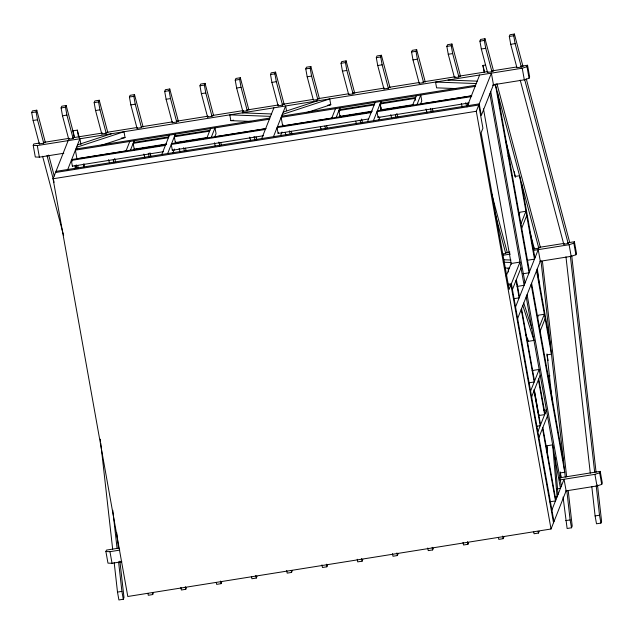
<?xml version="1.0" encoding="UTF-8"?>
<svg xmlns="http://www.w3.org/2000/svg" width="634" height="634" viewBox="0 0 634 634"><rect width="100%" height="100%" fill="white"/><g stroke="black" fill="none" stroke-linecap="round" stroke-linejoin="round"><path stroke-width="0.95" d="M44.071 142.341L43.73 143.197L39.324 143.902L33.111 120.476L31.7 112.614L32.374 110.902L36.788 110.205L45.394 142.642M43.73 143.197L37.517 119.778L36.106 111.909L36.788 110.205M63.812 153.262L39.371 157.161L35.298 157.01L33.222 145.408L33.784 143.981L39.649 143.046L39.324 143.902M73.465 137.657L73.124 138.513L68.718 139.211L62.497 115.792L61.094 107.923L61.767 106.219L66.174 105.513L74.4 136.5M73.124 138.513L66.911 115.087L65.5 107.225L66.174 105.513M551.437 511.131L564.054 479.264L566.13 490.867L551.033 529.002L127.799 596.491L53.058 178.764L68.155 140.637M68.718 139.211L69.051 138.363M67.291 170.633L79.908 138.759L80.946 144.56M106.528 132.387L106.187 133.235L101.781 133.94L95.56 110.522L94.157 102.653L94.831 100.949L99.237 100.243L107.851 132.68M163.517 151.677L72.379 166.211L72.712 165.355M106.187 133.235L99.974 109.817L98.563 101.947L99.237 100.243M74.471 169.341L76.262 164.824L77.007 168.684M75.406 168.446L76.476 165.743L74.717 166.021M101.781 133.94L102.122 133.085M141.794 126.76L141.461 127.616L137.047 128.314L130.834 104.895L129.423 97.026L130.105 95.322L134.511 94.617L143.118 127.054M141.461 127.616L135.24 104.19L133.837 96.328L134.511 94.617M126.047 150.884L129.772 141.469M137.047 128.314L137.388 127.466L106.14 132.443M130.461 150.179L134.186 140.772L134.527 142.705M133.869 149.996L134.543 148.285M177.068 121.134L176.727 121.99L172.321 122.695L166.1 99.269L164.697 91.407L165.371 89.695L169.777 88.998L178.392 121.435M176.727 121.99L170.514 98.563L169.104 90.702L169.777 88.998M172.321 122.695L172.654 121.839L141.334 126.832M161.789 154.49L169.452 135.145M167.669 153.555L175.333 134.21L175.681 136.144M263.451 135.739L172.305 150.274L172.646 149.418M207.754 137.419L175.349 142.587L175.689 141.739M172.71 153.468L174.453 149.069M212.335 115.507L211.994 116.363L207.587 117.068L201.374 93.642L199.964 85.78L200.637 84.076L205.051 83.371L213.658 115.808M211.994 116.363L205.781 92.944L204.37 85.075L205.051 83.371M207.587 117.068L207.928 116.212M206.874 137.99L210.599 128.583M211.281 137.293L215.013 127.878L216.051 133.679L214.696 137.102M247.601 109.888L247.268 110.736L242.854 111.441L236.641 88.023L235.23 80.153L235.911 78.45L240.318 77.744L248.924 110.181M247.268 110.736L241.047 87.318L239.644 79.456L240.318 77.744M242.854 111.441L243.194 110.585M282.875 104.261L282.534 105.117L278.128 105.823L271.907 82.396L270.504 74.535L271.178 72.823L275.584 72.125L284.198 104.562M282.534 105.117L276.321 81.691L274.91 73.829L275.584 72.125M261.723 138.561L273.888 107.828M278.128 105.823L278.461 104.967M121.815 561.724L112.036 563.285L107.97 563.127L105.894 551.525L106.457 550.106L119.168 548.077M273.476 136.682L285.649 105.949L286.513 110.784M368.291 119.018L278.112 133.402L278.453 132.546M283.144 124.898L282.701 126.039L281.139 117.338L475.12 86.398M318.141 98.635L317.808 99.49L313.394 100.196L307.181 76.769L305.77 68.908L306.444 67.204L310.858 66.499L319.465 98.936M280.569 135.636L281.995 132.015M317.808 99.49L311.587 76.072L310.177 68.203L310.858 66.499M114.183 562.604L117.496 592.093L118.907 599.962L123.313 599.257L123.987 597.545L119.897 561.138M353.415 93.016L353.075 93.864L348.668 94.569L342.447 71.151L341.044 63.281L341.718 61.577L346.124 60.872L354.739 93.309M353.075 93.864L346.853 70.445L345.451 62.584L346.124 60.872M331.788 118.075L335.513 108.66M336.194 117.369L339.919 107.962L340.268 109.896M339.602 117.187L340.284 115.475M348.668 94.569L349.001 93.713M147.984 593.527L148.293 595.271L152.707 594.565L153.38 592.861M419.019 82.555L388.713 87.381L388.341 88.245L383.935 88.942L377.721 65.524L376.311 57.662L376.984 55.95L381.399 55.253L390.005 87.69M388.341 88.245L382.128 64.819L380.717 56.957L381.399 55.253M367.53 121.688L375.193 102.336M180.888 587.377L181.364 590L185.77 589.295L186.444 587.591M383.935 88.942L384.275 88.094M373.41 120.745L381.066 101.4L381.414 103.334M469.184 102.93L378.046 117.464L378.379 116.608M413.495 104.618L381.082 109.785L381.074 106.995M378.799 119.778L379.837 117.139M423.948 81.762L423.615 82.618L419.201 83.323L412.988 59.897L411.577 52.036L412.259 50.332L416.665 49.626L425.271 82.063M423.615 82.618L417.394 59.2L415.991 51.33L416.665 49.626M216.313 582.63L216.63 584.374L221.036 583.668L221.71 581.964M419.201 83.323L419.542 82.468M412.615 105.189L416.34 95.774M417.021 104.483L420.746 95.068L421.784 100.877L420.429 104.293M459.222 76.143L458.881 76.991L454.475 77.697L448.254 54.278L446.851 46.409L447.525 44.705L451.931 44L460.546 76.437M458.881 76.991L452.668 53.573L451.257 45.711L451.931 44M251.587 577.003L251.896 578.747L256.31 578.049L256.984 576.338M454.475 77.697L454.808 76.841M492.285 70.865L491.944 71.721L487.538 72.427L481.325 49L479.914 41.139L480.588 39.435L485.002 38.729L493.609 71.166M491.944 71.721L485.731 48.303L484.321 40.433L485.002 38.729M467.012 106.884L479.629 75.018M487.538 72.427L487.879 71.571M286.695 570.505L287.17 573.128L291.577 572.423L292.25 570.719M551.033 529.002L476.285 111.275L478.765 105.014L55.53 172.503M479.217 103.873L491.382 73.148L493.458 84.75L481.293 115.475L479.217 103.873L55.982 171.37M521.679 66.182L521.338 67.038L516.932 67.735L510.711 44.317L509.308 36.455L509.982 34.743L514.388 34.038L523.002 66.483M521.338 67.038L515.117 43.611L513.714 35.75L514.388 34.038M321.969 564.878L322.437 567.501L326.843 566.796L327.524 565.092M493.03 84.813L524.318 79.829L529.065 78.267L526.989 66.665L527.551 65.247L520.712 66.332M529.065 78.267L529.628 76.849L527.551 65.247M357.235 559.259L357.703 561.875L362.117 561.177L362.791 559.465M518.977 214.886L520.038 212.208L525.911 211.265L520.958 223.786M502.207 254.06L505.734 253.497L506.067 252.641M521.734 228.137L526.696 215.615M506.146 276.123L511.147 263.506L519.959 262.104L509.142 289.421L481.119 132.775L482.918 128.219L478.765 105.014M392.509 553.633L392.977 556.256L397.383 555.55L398.057 553.847M512.438 289.532L520.997 267.905M539.138 247.371L538.797 248.227L534.391 248.924L534.724 248.076M515.553 306.935L538.234 249.645L540.311 261.248L517.629 318.537M427.776 548.006L428.243 550.629L432.65 549.924L433.331 548.22M568.524 242.687L568.191 243.535L563.777 244.241L564.117 243.385M537.402 317.872L538.464 315.185L544.337 314.25L539.383 326.772M539.883 261.319L571.171 256.326L575.918 254.773L573.841 243.171L574.404 241.744L567.557 242.838M540.16 331.122L545.121 318.601M575.918 254.773L576.48 253.346L574.404 241.744M463.042 542.387L463.517 545.002L467.924 544.305L468.597 542.593M530.603 391.059L539.169 369.432L532.116 370.557M531.641 396.86L540.208 375.241M538.401 379.79L544.63 414.604L538.749 415.539L539.09 414.684M537.87 431.675L546.437 410.047L543.79 410.467M538.908 437.476L547.475 415.849M498.475 537.632L498.784 539.383L503.19 538.678L503.871 536.974M533.741 532.005L534.05 533.757L538.464 533.051L539.138 531.347M563.055 497.032L567.121 528.487L571.527 527.781L572.201 526.077L568.222 490.645M565.702 490.938L596.99 485.945L601.737 484.392L599.661 472.79L600.224 471.363L559.156 477.917M601.737 484.392L602.3 482.965L600.224 471.363M591.784 486.444L595.104 515.933L596.507 523.795L600.921 523.098L601.595 521.386L597.497 484.978M77.483 144.885L111.529 133.719M100.838 145.471L125.033 137.53L123.995 131.729L76.532 147.294L76.873 149.228M283.224 112.075L317.262 100.909M306.571 112.662L330.774 104.721L329.735 98.92L282.265 114.492L282.613 116.426M33.222 145.408L37.295 145.558L522.242 68.226L526.989 66.665M533.709 250.367L569.094 244.724L573.841 243.171M559.719 479.954L594.914 474.343L599.661 472.79M31.7 112.614L36.106 111.909M61.094 107.923L65.5 107.225M94.157 102.653L98.563 101.947M129.423 97.026L133.837 96.328M164.697 91.407L169.104 90.702M199.964 85.78L204.37 85.075M235.23 80.153L239.644 79.456M270.504 74.535L274.91 73.829M305.77 68.908L310.177 68.203M341.044 63.281L345.451 62.584M376.311 57.662L380.717 56.957M411.577 52.036L415.991 51.33M446.851 46.409L451.257 45.711M479.914 41.139L484.321 40.433M509.308 36.455L513.714 35.75M33.111 120.476L37.517 119.778M62.497 115.792L66.911 115.087M95.56 110.522L99.974 109.817M130.834 104.895L135.24 104.19M166.1 99.269L170.514 98.563M201.374 93.642L205.781 92.944M236.641 88.023L241.047 87.318M271.907 82.396L276.321 81.691M307.181 76.769L311.587 76.072M342.447 71.151L346.853 70.445M377.721 65.524L382.128 64.819M412.988 59.897L417.394 59.2M448.254 54.278L452.668 53.573M481.325 49L485.731 48.303M510.711 44.317L515.117 43.611M79.313 137.689L77.3 130.128L72.894 130.826L74.083 137.483M484.114 72.244L482.902 65.445L485.549 65.025M43.564 142.42L68.987 138.37M72.894 137.744L102.225 133.069M176.537 121.221L207.825 116.228M211.74 115.602L243.028 110.617M246.935 109.991L278.223 105.006M282.138 104.38L313.426 99.387M317.333 98.769L348.621 93.777M352.536 93.15L383.824 88.166M422.933 81.929L455.196 76.785M459.111 76.159L487.467 71.634M491.374 71.016L516.797 66.958M121.197 138.141L125.033 137.53M270.512 116.363L229.801 114.857L230.839 120.658L233.716 120.198M327.897 105.181L330.774 104.721M75.85 149.006L269.83 118.075M281.591 116.196L475.571 85.265M269.387 119.208L75.398 150.139L76.96 158.849L126.673 150.916M133.497 142.499L168.771 136.873M174.651 135.938L209.917 130.311M374.504 104.063L339.238 109.69L339.586 111.624M415.65 97.501L380.384 103.128L380.733 105.062M492.816 85.384L495.463 84.956L529.073 272.794L522.899 273.777M168.43 137.729L133.164 143.347L134.202 149.148L166.607 143.981M209.577 131.167L174.31 136.785L175.349 142.587M374.171 104.919L338.897 110.546L339.935 116.347L372.348 111.172M165.728 144.552L71.674 159.554L72.022 161.488M171.608 143.617L265.654 128.623M277.415 126.745L371.469 111.75M377.341 110.807L471.395 95.813M134.471 149.672L166.639 144.544M176.387 142.991L206.605 138.172M214.403 136.928L266.066 128.686M283.675 125.881L332.414 118.106M339.238 117.021L370.43 112.044M382.128 110.181L413.32 105.204M421.119 103.96L471.807 95.885M165.387 145.408L71.341 160.41L72.379 166.211M265.321 129.471L171.267 144.473L172.305 150.274M371.128 112.598L277.074 127.6L278.112 133.402M471.054 96.669L377.008 111.663L378.046 117.464M53.058 178.764L476.285 111.275M507.874 156.083L509.641 155.798M505.964 252.665L509.871 252.039M538.226 247.514L563.65 243.464M502.611 255.328L510.433 254.083M527.425 260.257L534.478 259.132L519.555 175.729L515.149 176.434L514.293 171.679M507.779 284.309L511.4 283.731L553.965 521.6M508.238 285.3L510.949 284.864L553.514 522.741M517.059 286.433L524.112 285.308L489.852 93.856M514.111 298.654L519.151 297.853L516.036 280.442M526.038 334.918L528.098 341.361L533.979 340.426L522.812 305.453M548.164 376.176L549.932 375.899M529.16 382.777L534.2 381.977L521.227 309.455M536.879 426.23L540.239 425.699L534.01 390.885M547.784 457.582L546.785 445.797L552.666 444.862L557.072 496.905L555.392 497.175M105.894 551.525L109.959 551.675L119.739 550.122M556.921 488.933L560.448 488.37L526.188 296.91M549.607 501.851L555.479 500.915L542.506 428.394M117.496 592.093L121.902 591.387L118.59 561.906M565.71 520.617L570.117 519.92L566.804 490.431M595.104 515.933L599.51 515.228L596.198 485.739M448.008 80.058L477.204 81.144M476.245 83.553L435.542 82.048L436.58 87.849L455.965 88.57M242.275 112.868L271.463 113.946M230.839 120.658L251.191 121.411M504.133 259.789L510.949 260.043M503.261 262.207L511.02 262.492M505.266 268.047L509.15 268.19M523.763 303.036L531.775 328.119M526.291 78.885L569.594 242.029M524.619 79.385L568.191 243.535M520.205 80.09L563.777 244.241M496.897 83.569L540.461 247.672M495.225 84.076L538.797 248.227M505.512 140.13L515.387 177.354M529.826 231.751L534.391 248.924M482.902 65.445L484.653 72.062M467.638 103.152L468.138 105.062M491.691 193.79L507.39 252.942M465.705 102.708L466.719 106.528M494.837 212.461L505.734 253.497M461.298 103.413L462.313 107.233M432.364 108.779L433.125 111.639M430.438 108.335L431.453 112.155M426.032 109.04L427.047 112.852M396.844 113.446L397.859 117.266M395.426 114.912L396.179 117.773M390.758 114.659L391.772 118.479M361.57 119.073L362.585 122.885M360.152 120.539L360.912 123.4M355.745 121.237L356.506 124.105M326.558 125.651L327.318 128.512M324.885 126.158L325.646 129.027M320.471 126.863L321.232 129.724M291.291 131.278L292.044 134.139M289.358 130.834L290.118 133.695M285.205 132.49L285.966 135.351M256.017 136.896L256.778 139.757M254.091 136.453L255.106 140.273M249.685 137.158L250.446 140.019M220.751 142.523L221.512 145.384M218.825 142.079L219.839 145.899M214.411 142.785L215.425 146.597M185.477 148.15L186.237 151.011M183.551 147.706L184.565 151.518M179.145 148.404L180.159 152.223M149.957 152.818L150.971 156.638M148.285 153.325L149.299 157.145M143.878 154.03L144.885 157.85M114.691 158.445L115.705 162.256M113.264 159.903L114.025 162.772M108.604 159.657L109.619 163.469M48.683 155.045L54.255 176.03M47.011 155.552L54.104 182.275M42.605 156.257L63.63 235.468M569.094 244.724L571.171 256.326M522.242 68.226L524.318 79.829M594.914 474.343L596.99 485.945M599.51 515.228L600.921 523.098M521.56 183.297L534.93 257.99M537.006 269.601L550.367 344.294M536.554 270.734L551.477 354.137L547.071 354.842L548.093 360.54M497.468 92.524L529.525 271.653M531.593 283.255L563.65 462.384M531.149 284.397L564.759 472.227L560.345 472.924L561.201 477.679M570.117 519.92L571.527 527.781M490.756 91.573L525.015 283.033M527.092 294.636L561.352 486.096M538.741 378.934L544.971 413.748M527.591 338.524L528.098 341.361M546.785 445.797L547.459 449.585M516.369 279.594L519.484 296.997M521.56 308.599L534.541 381.121M542.847 427.538L555.82 500.06M534.343 390.037L540.572 424.843M534.082 389.427L538.749 415.539M483.473 108.866L511.297 264.362M538.147 531.308L538.464 533.051M502.722 536.055L503.19 538.678M415.666 100.291L415.318 98.357L380.043 103.984L381.082 109.785M467.456 541.682L467.924 544.305M432.182 547.308L432.65 549.924M396.916 552.927L397.383 555.55M361.649 558.554L362.117 561.177M326.375 564.181L326.843 566.796M291.26 570.679L291.577 572.423M255.835 575.426L256.31 578.049M220.569 581.053L221.036 583.668M185.302 586.672L185.77 589.295M84.005 163.913L84.52 166.821M77.3 130.128L78.521 136.92M83.387 164.111L83.902 167.019M77.736 165.434L78.251 168.351M152.39 592.822L152.707 594.565M121.902 591.387L123.313 599.257M37.295 145.558L39.371 157.161M109.959 551.675L112.036 563.285M571.717 255.684L596.063 472.179M570.378 256.128L594.7 472.465M565.964 256.825L590.294 473.162M542.435 261.359L566.669 476.871M540.984 260.812L565.306 477.148M537.347 268.396L538.9 282.162M546.968 353.946L552.166 400.165M560.234 471.95L560.9 477.854M508.143 268.047L508.579 271.986M116.688 532.6L118.455 548.347M112.781 510.275L117.1 548.624M100.307 439.188L100.521 441.161M100.743 443.126L112.686 549.329M554.861 457.162L558.023 494.496"/></g></svg>
